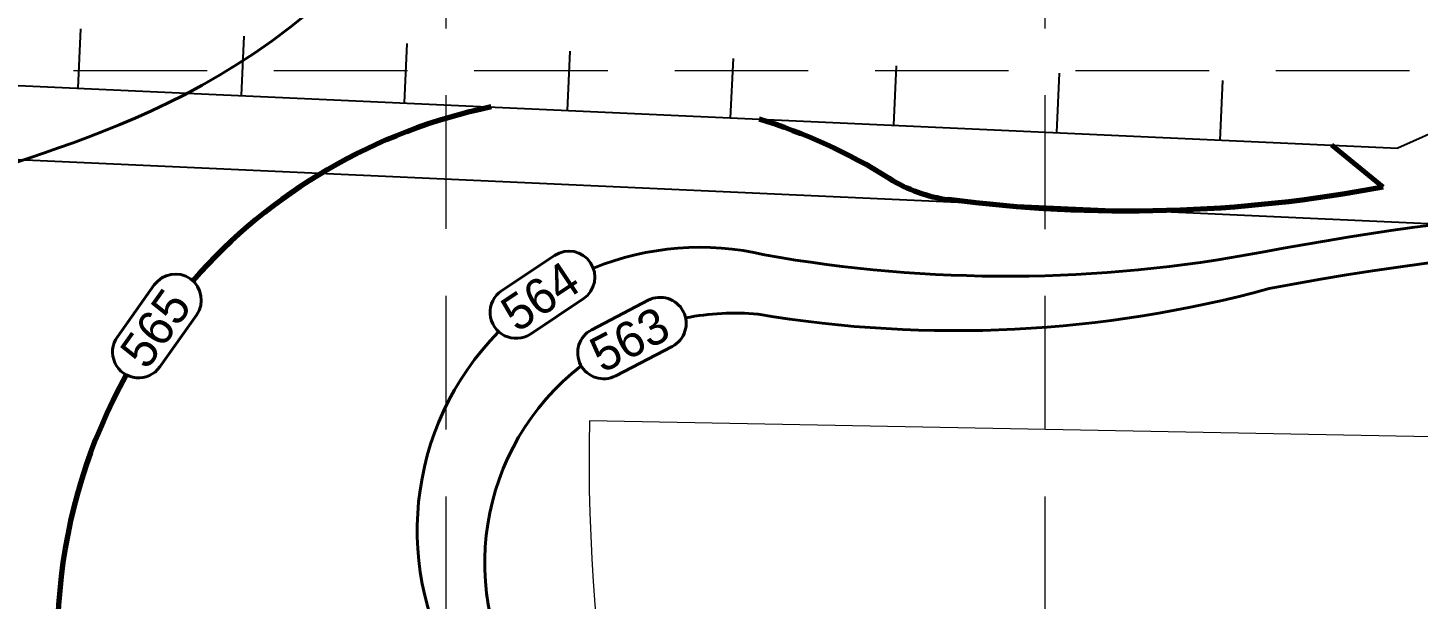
# Model space of a CAD drawing. Header units: feet. Extents: x 10084 to 13321, y 3329 to 8503.
# Drawn here: x 11162.1 to 11349.4, y 5280 to 5356.9 of the extents above; entities that cross this region are included whole.
import ezdxf
from ezdxf.enums import TextEntityAlignment as Align

# ---------------------------------------------------------------- set-up
doc = ezdxf.new("R2010")
doc.units = ezdxf.units.FT
doc.header["$LTSCALE"] = 40
doc.header["$MEASUREMENT"] = 0
for name, pattern in [('( Dashdot )', [1.001, 0.5, -0.25, 0.001, -0.25]), ('DASHED', [0.75, 0.5, -0.25]), ('HIDDEN', [0.375, 0.25, -0.125])]:
    doc.linetypes.add(name, pattern=pattern)
for name, color, linetype in [('CURB', 4, 'Continuous'), ('GRID', 254, 'DASHED'), ('Level 1', 7, 'Continuous'), ('Level 8', 7, 'Continuous'), ('ROW', 3, '( Dashdot )')]:
    doc.layers.add(name, color=color, linetype=linetype)
doc.styles.add('Style-CHAR_FAST_FONT', font='CHAR_FAST_FONT.shx')

msp = doc.modelspace()

# ---------------------------------------------------------------- linework, layer by layer
at = {"layer": 'CURB', "color": 7}
for p, q in [((11168.87, 5348.8), (11169.24, 5356.79)), ((11190.85, 5347.81), (11191.21, 5355.8)), ((11212.83, 5346.81), (11213.19, 5354.8)), ((11234.81, 5345.81), (11235.17, 5353.8)), ((11256.78, 5344.81), (11257.15, 5352.81)), ((11278.76, 5343.82), (11279.12, 5351.81)), ((11300.74, 5342.82), (11301.1, 5350.81)), ((11144.9, 5349.89), (11346.69, 5340.74)), ((11322.72, 5341.82), (11323.08, 5349.82)), ((11363.04, 5348), (11346.69, 5340.74))]:
    msp.add_line(p, q, dxfattribs=at)
at = {"layer": 'GRID', "color": 252, "linetype": 'HIDDEN', "lineweight": 0, "ltscale": 1.8}
for p, q in [((11218.46, 3736.85), (11218.46, 8418.16)), ((11299.17, 3736.84), (11299.17, 8418.16)), ((10169.24, 5351.19), (13236.21, 5351.19))]:
    msp.add_line(p, q, dxfattribs=at)
at = {"layer": 'Level 1', "color": 35, "linetype": 'Continuous', "lineweight": 70}
msp.add_line((11344.71, 5335.48), (11337.81, 5341.14), dxfattribs=at)
at = {"layer": 'Level 1', "color": 35, "linetype": 'Continuous', "lineweight": 40, "flags": 128}
for points in [[(11466.39, 5335.31, -0.170186), (11441.69, 5326.85), (11441.69, 5326.85), (11441.69, 5326.85), (11441.69, 5326.85, 0.071532), (11329.34, 5321.82, -0.108601), (11260.47, 5318.38), (11260.47, 5318.38, 0.073024), (11250.71, 5317.87)], [(11236.93, 5320.46), (11229.8, 5315.71), (11229.8, 5315.71), (11229.8, 5315.71, -1), (11225.92, 5321.53), (11225.92, 5321.53), (11225.92, 5321.53), (11233.05, 5326.28), (11233.05, 5326.28), (11233.05, 5326.28, -1), (11236.93, 5320.46)], [(11184.81, 5318.26), (11179.85, 5311.27), (11179.85, 5311.27), (11179.85, 5311.27, -1), (11174.14, 5315.32), (11174.14, 5315.32), (11174.14, 5315.32), (11179.11, 5322.31), (11179.11, 5322.31, -1), (11184.81, 5318.26)], [(11248.9, 5314.04), (11241.29, 5310.08), (11241.29, 5310.08), (11241.29, 5310.08, -1), (11238.06, 5316.29), (11238.06, 5316.29), (11238.06, 5316.29), (11245.67, 5320.25), (11245.67, 5320.25), (11245.67, 5320.25, -1), (11248.9, 5314.03)], [(11225.51, 5316.02, 0.351967), (11220.68, 5268.55), (11220.68, 5268.55, -0.048392), (11237.46, 5222.56), (11237.46, 5222.56), (11237.46, 5222.56), (11237.46, 5222.56, -0.1736), (11219.87, 5159.59)], [(11236.65, 5311.44, 0.395325), (11229.45, 5265.98), (11229.45, 5265.98, 0.020674), (11243.55, 5222.04), (11243.55, 5222.04, 0.003758), (11250.75, 5195.12), (11250.75, 5195.12, -0.27403), (11237.36, 5139.7)]]:
    msp.add_lwpolyline(points, format="xyb", dxfattribs=at)
at = {"layer": 'Level 1', "color": 35, "linetype": 'Continuous', "lineweight": 70, "flags": 128}
msp.add_lwpolyline([(11175.34, 5310.21, 0.212139), (11169.97, 5250.97), (11169.97, 5250.97, -0.258344), (11168.54, 5171.16)], format="xyb", dxfattribs=at)
at = {"layer": 'Level 1', "color": 35, "linetype": 'Continuous', "lineweight": 70}
for centre, radius, start, end in [((11239.33, 5274.54), 73.25, 101.6884, 138.6981), ((11239.33, 5274.54), 73.25, 58.0038, 73.1179), ((11288.74, 5353.63), 20, 238.0038, 262.559)]:
    msp.add_arc(centre, radius, start, end, dxfattribs=at)
at = {"layer": 'Level 1', "color": 35, "linetype": 'Continuous', "lineweight": 70, "extrusion": (0, 0, -1)}
msp.add_arc((-11310.19, 5517.85), 185.61, 259.2797, 277.441, dxfattribs=at)
at = {"layer": 'Level 1', "color": 35, "linetype": 'Continuous', "lineweight": 40}
for centre, radius, start, end in [((11403.04, 4933.66), 400.09, 87.3442, 100.7508), ((11252.64, 5289.28), 38.1, 76.7811, 112.1349)]:
    msp.add_arc(centre, radius, start, end, dxfattribs=at)
at = {"layer": 'Level 1', "color": 35, "linetype": 'Continuous', "lineweight": 40, "extrusion": (0, 0, -1)}
msp.add_arc((-11293.88, 5509.1), 185.61, 259.2797, 280.0936, dxfattribs=at)
at = {"layer": 'Level 1', "color": 35, "linetype": 'Continuous', "lineweight": 40}
msp.add_open_spline([(11199.79, 5358.91), (11174.25, 5337.7), (11148.79, 5339.78), (11145.73, 5329.54)], degree=3, dxfattribs=at)
at = {"layer": 'Level 8', "color": 7, "linetype": 'Continuous', "lineweight": 0, "extrusion": (0, 0, -1)}
msp.add_line((11484.74, 5299.32), (11237.78, 5304.03), dxfattribs=at)
msp.add_arc((-11487.74, 5299.33), 250, 271.0363, 1.0799, dxfattribs=at)
at = {"layer": 'ROW', "color": 7, "linetype": 'Continuous'}
for p in [(11759.22, 5312.02), (11627.44, 5317.99)]:
    msp.add_line(p, (11093.39, 5342.21), dxfattribs=at)

# ---------------------------------------------------------------- texts
at = {"layer": 'Level 1', "color": 35, "linetype": 'Continuous', "lineweight": 40, "style": 'Style-CHAR_FAST_FONT'}
for s, rotation, p in [('564', 33.6664, (11225.33, 5319.82)), ('565', 54.6005, (11174.21, 5313.51)), ('563', 27.4531, (11237.29, 5314.65))]:
    msp.add_text(s, height=4.8, rotation=rotation, dxfattribs=at).set_placement(p, align=Align.TOP_LEFT)

doc.saveas('drawing.dxf')
